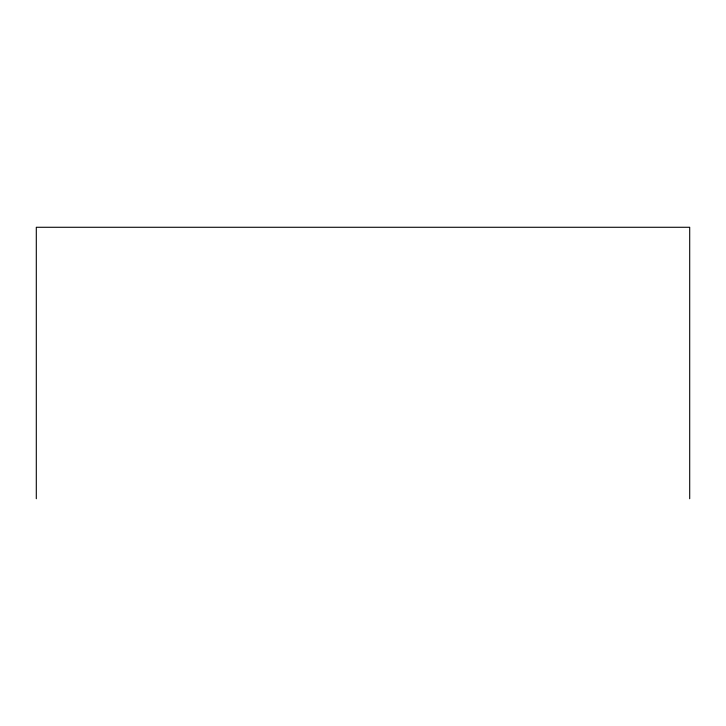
<?xml version="1.0" encoding="UTF-8"?>
<svg xmlns="http://www.w3.org/2000/svg" width="726" height="726" viewBox="0 0 726 726"><rect width="100%" height="100%" fill="white"/><g stroke="black" fill="none" stroke-linecap="round" stroke-linejoin="round"><path stroke-width="1.09" d="M689.7 498.726L689.7 227.274L36.3 227.274L36.3 498.726"/></g></svg>
